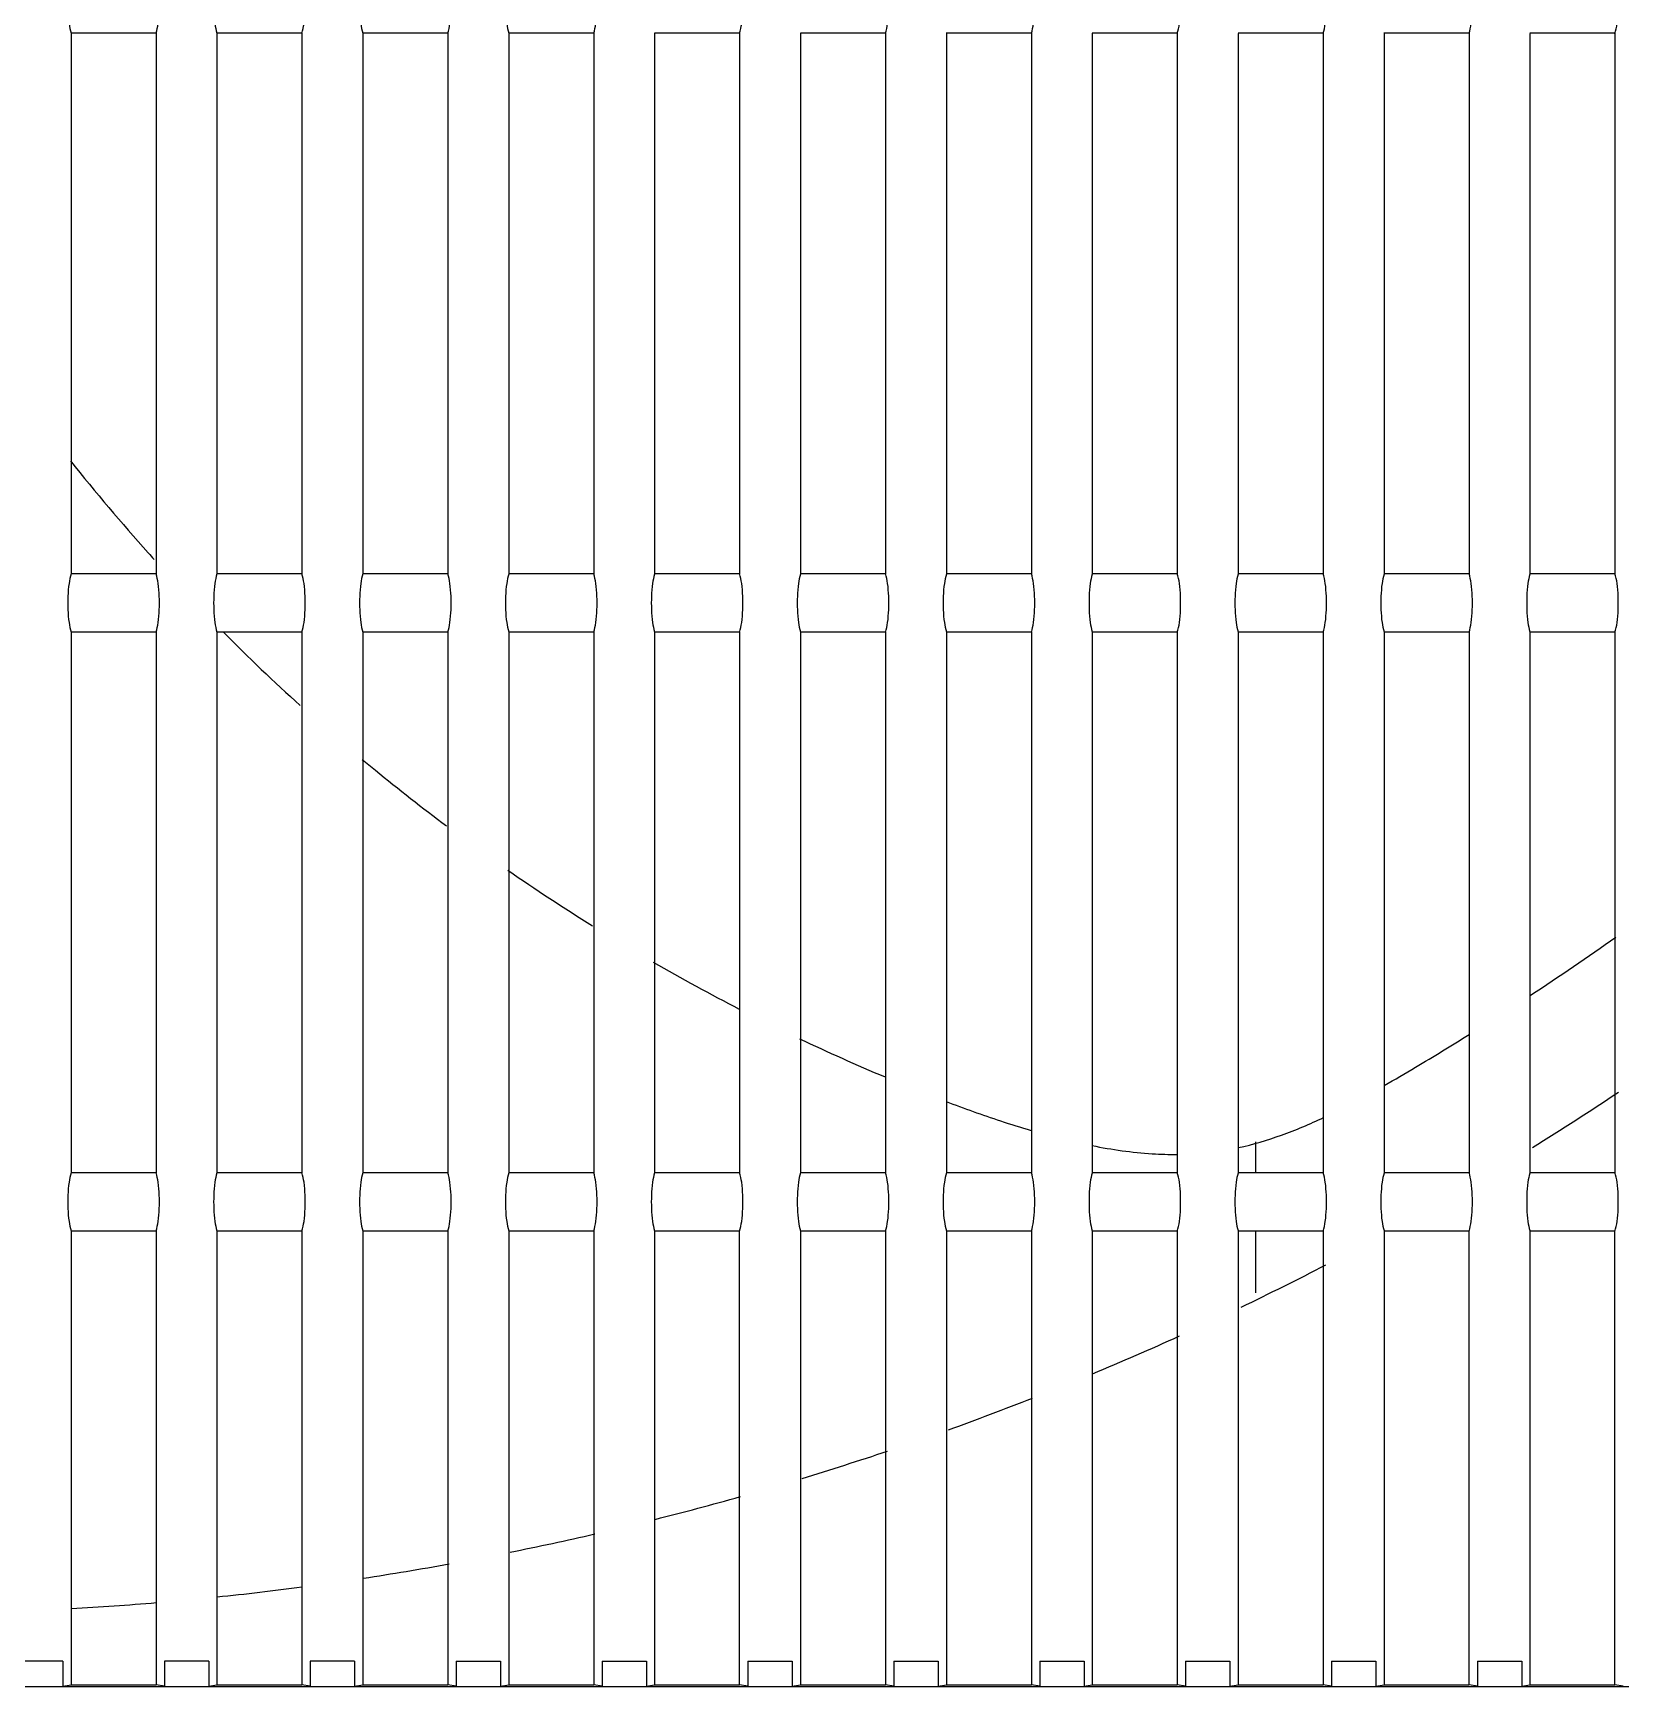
# Model space of a CAD drawing. Header units: millimetres. Extents: x 421 to 5436, y -1186 to -112.
# Drawn here: x 5352.528 to 5352.7324, y -182.4387 to -182.2258 of the extents above; entities that cross this region are included whole.
import ezdxf

# ---------------------------------------------------------------- set-up
doc = ezdxf.new("R2010")
doc.units = ezdxf.units.MM
doc.layers.add('A-AC', color=150, linetype='Continuous')

msp = doc.modelspace()

# ---------------------------------------------------------------- linework, layer by layer
at = {"layer": 'A-AC', "color": 10, "lineweight": -3, "ltscale": 7.5}
for p, q in [((5352.5438112085, -182.2258274383732), (5352.532862815002, -182.2258274383732)), ((5352.532864004106, -182.225821847557), (5352.532864004106, -182.2954200847876)), ((5352.543813075898, -182.2258250888601), (5352.543813075898, -182.2954168435244)), ((5352.56259506667, -182.2258274383732), (5352.55164674445, -182.2258274383732)), ((5352.551648956063, -182.2258170333832), (5352.551648956063, -182.2954248989267)), ((5352.562597962653, -182.2258237974543), (5352.562597962653, -182.2954181349305)), ((5352.581378906742, -182.2258274383732), (5352.570430691621, -182.2258274383732)), ((5352.570433924401, -182.2258122195806), (5352.570433924401, -182.2954297126944)), ((5352.581382833024, -182.2258225058961), (5352.581382833024, -182.2954194264883)), ((5352.600162728636, -182.2258274383732), (5352.589214656447, -182.2258274383732)), ((5352.589218909126, -182.225807405998), (5352.589218909126, -182.2954345262419)), ((5352.600167687004, -182.2258212141417), (5352.600167687004, -182.2954207182429)), ((5352.618946532268, -182.2258274383732), (5352.607998638862, -182.2258274383732)), ((5352.608003910243, -182.2258341033021), (5352.608003910243, -182.2954078290823)), ((5352.618952524585, -182.2258199221455), (5352.618952524585, -182.2954220102392)), ((5352.637730317551, -182.2258274383739), (5352.626782638799, -182.2258274383739)), ((5352.626788927762, -182.2258353950999), (5352.626788927762, -182.295406537286)), ((5352.63773734576, -182.2258186298636), (5352.63773734576, -182.2954233025223)), ((5352.6565140844, -182.2258274383739), (5352.645566656196, -182.2258274383739)), ((5352.64557396169, -182.225836687147), (5352.64557396169, -182.295405245239)), ((5352.656522150515, -182.22581733725), (5352.656522150515, -182.295424595136)), ((5352.675297832725, -182.2258274383739), (5352.664350690991, -182.2258274383739)), ((5352.664359012039, -182.2258379794889), (5352.664359012039, -182.2954039528972)), ((5352.675306938841, -182.22581604426), (5352.675306938841, -182.2954258881259)), ((5352.694081562433, -182.2258274383739), (5352.683134743125, -182.2258274383739)), ((5352.683144078823, -182.2258392721706), (5352.683144078823, -182.2954026602154)), ((5352.694091710721, -182.2258147508487), (5352.694091710721, -182.2954271815374)), ((5352.71286527343, -182.2258274383739), (5352.701918812541, -182.2258274383739)), ((5352.701929162055, -182.2258405652371), (5352.701929162055, -182.2954013671488)), ((5352.712876466141, -182.2258134569711), (5352.712876466141, -182.2954284754148)), ((5352.73164896562, -182.2258274383739), (5352.720702899183, -182.2258274383739)), ((5352.720714261754, -182.2258418587335), (5352.720714261754, -182.2954000736524)), ((5352.731661205082, -182.2258121625819), (5352.731661205082, -182.2954297698041)), ((5352.5438112085, -182.2954144940111), (5352.532862815002, -182.2954144940111)), ((5352.56259506667, -182.2954144940111), (5352.55164674445, -182.2954144940111)), ((5352.581378906742, -182.2954144940111), (5352.570430691621, -182.2954144940111)), ((5352.600162728636, -182.2954144940111), (5352.589214656447, -182.2954144940111)), ((5352.618946532268, -182.2954144940111), (5352.607998638862, -182.2954144940111)), ((5352.637730317551, -182.2954144940118), (5352.626782638799, -182.2954144940118)), ((5352.6565140844, -182.2954144940118), (5352.645566656196, -182.2954144940118)), ((5352.675297832725, -182.2954144940118), (5352.664350690991, -182.2954144940118)), ((5352.694081562433, -182.2954144940118), (5352.683134743125, -182.2954144940118)), ((5352.71286527343, -182.2954144940118), (5352.701918812541, -182.2954144940118)), ((5352.73164896562, -182.2954144940118), (5352.720702899183, -182.2954144940118)), ((5352.5438112085, -182.30291560504), (5352.532862815002, -182.30291560504)), ((5352.532864004106, -182.3029100142237), (5352.532864004106, -182.3725082514541)), ((5352.543813075898, -182.3029132555268), (5352.543813075898, -182.3725050101912)), ((5352.56259506667, -182.30291560504), (5352.55164674445, -182.30291560504)), ((5352.551648956063, -182.30290520005), (5352.551648956063, -182.3725130655935)), ((5352.562597962653, -182.3029119641208), (5352.562597962653, -182.3725063015972)), ((5352.581378906742, -182.30291560504), (5352.570430691621, -182.30291560504)), ((5352.570433924401, -182.3029003862471), (5352.570433924401, -182.3725178793611)), ((5352.581382833024, -182.3029106725628), (5352.581382833024, -182.372507593155)), ((5352.600162728636, -182.30291560504), (5352.589214656447, -182.30291560504)), ((5352.589218909126, -182.3028955726647), (5352.589218909126, -182.3725226929084)), ((5352.600167687004, -182.3029093808084), (5352.600167687004, -182.3725088849096)), ((5352.618946532268, -182.30291560504), (5352.607998638862, -182.30291560504)), ((5352.608003910243, -182.3029222699688), (5352.608003910243, -182.372495995749)), ((5352.618952524585, -182.3029080888123), (5352.618952524585, -182.3725101769057)), ((5352.637730317551, -182.3029156050407), (5352.626782638799, -182.3029156050407)), ((5352.626788927762, -182.3029235617664), (5352.626788927762, -182.3724947039527)), ((5352.63773734576, -182.3029067965304), (5352.63773734576, -182.372511469189)), ((5352.6565140844, -182.3029156050407), (5352.645566656196, -182.3029156050407)), ((5352.64557396169, -182.3029248538135), (5352.64557396169, -182.3724934119057)), ((5352.656522150515, -182.3029055039167), (5352.656522150515, -182.3725127618027)), ((5352.675297832725, -182.3029156050407), (5352.664350690991, -182.3029156050407)), ((5352.664359012039, -182.3029261461554), (5352.664359012039, -182.372492119564)), ((5352.675306938841, -182.3029042109267), (5352.675306938841, -182.3725140547926)), ((5352.694081562433, -182.3029156050407), (5352.683134743125, -182.3029156050407)), ((5352.683144078823, -182.3029274388373), (5352.683144078823, -182.3724908268821)), ((5352.694091710721, -182.3029029175154), (5352.694091710721, -182.3725153482039)), ((5352.71286527343, -182.3029156050407), (5352.701918812541, -182.3029156050407)), ((5352.701929162055, -182.3029287319039), (5352.701929162055, -182.3724895338155)), ((5352.712876466141, -182.3029016236376), (5352.712876466141, -182.3725166420816)), ((5352.73164896562, -182.3029156050407), (5352.720702899183, -182.3029156050407)), ((5352.720714261754, -182.3029300254002), (5352.720714261754, -182.3724882403189)), ((5352.731661205082, -182.3029003292486), (5352.731661205082, -182.3725179364708)), ((5352.685372186159, -182.3685179661236), (5352.685372186159, -182.3725026606785)), ((5352.5438112085, -182.3725026606778), (5352.532862815002, -182.3725026606778)), ((5352.56259506667, -182.3725026606778), (5352.55164674445, -182.3725026606778)), ((5352.581378906742, -182.3725026606778), (5352.570430691621, -182.3725026606778)), ((5352.600162728636, -182.3725026606778), (5352.589214656447, -182.3725026606778)), ((5352.618946532268, -182.3725026606778), (5352.607998638862, -182.3725026606778)), ((5352.637730317551, -182.3725026606785), (5352.626782638799, -182.3725026606785)), ((5352.6565140844, -182.3725026606785), (5352.645566656196, -182.3725026606785)), ((5352.675297832725, -182.3725026606785), (5352.664350690991, -182.3725026606785)), ((5352.694081562433, -182.3725026606785), (5352.683134743125, -182.3725026606785)), ((5352.71286527343, -182.3725026606785), (5352.701918812541, -182.3725026606785)), ((5352.73164896562, -182.3725026606785), (5352.720702899183, -182.3725026606785)), ((5352.5438112085, -182.3800037717067), (5352.532862815002, -182.3800037717067)), ((5352.532864004106, -182.3799981808904), (5352.532864004106, -182.4384103000134)), ((5352.543813075898, -182.3800014221936), (5352.543813075898, -182.438409969011)), ((5352.56259506667, -182.3800037717067), (5352.55164674445, -182.3800037717067)), ((5352.551648956063, -182.3799933667165), (5352.551648956063, -182.4384104650107)), ((5352.562597962653, -182.3800001307875), (5352.562597962653, -182.4384101417379)), ((5352.581378906742, -182.3800037717067), (5352.570430691621, -182.3800037717067)), ((5352.570433924401, -182.3799885529138), (5352.570433924401, -182.4384106281375)), ((5352.581382833024, -182.3799988392295), (5352.581382833024, -182.4384103163561)), ((5352.600162728636, -182.3800037717067), (5352.589214656447, -182.3800037717067)), ((5352.589218909126, -182.3799837393315), (5352.589218909126, -182.438410789475)), ((5352.600167687004, -182.3799975474751), (5352.600167687004, -182.4384104927929)), ((5352.618946532268, -182.3800037717067), (5352.607998638862, -182.3800037717067)), ((5352.608003910243, -182.3800104366355), (5352.608003910243, -182.4384088166357)), ((5352.618952524585, -182.4384090947144), (5352.618952524585, -182.3800318101842)), ((5352.637730317551, -182.3800037717074), (5352.626782638799, -182.3800037717074)), ((5352.626788927762, -182.3800117284331), (5352.626788927762, -182.4384086585414)), ((5352.63773734576, -182.3799949631971), (5352.63773734576, -182.4384108507047)), ((5352.6565140844, -182.3800037717074), (5352.645566656196, -182.3800037717074)), ((5352.64557396169, -182.3800130204802), (5352.64557396169, -182.4384085018396)), ((5352.656522150515, -182.3799936705834), (5352.656522150515, -182.4384110319063)), ((5352.675297832725, -182.3800037717074), (5352.664350690991, -182.3800037717074)), ((5352.664359012039, -182.3800143128221), (5352.664359012039, -182.4384083463469)), ((5352.675306938841, -182.3799923775935), (5352.675306938841, -182.4384112143798)), ((5352.694081562433, -182.3800037717074), (5352.683134743125, -182.3800037717074)), ((5352.683144078823, -182.3800156055038), (5352.683144078823, -182.438408191854)), ((5352.685372186159, -182.3800037717074), (5352.685372186159, -182.3879672518713)), ((5352.694091710721, -182.3799910841819), (5352.694091710721, -182.4384113979245)), ((5352.71286527343, -182.3800037717074), (5352.701918812541, -182.3800037717074)), ((5352.701929162055, -182.3800168985706), (5352.701929162055, -182.4384080381255)), ((5352.712876466141, -182.4384081833061), (5352.712876466141, -182.3800559419046)), ((5352.73164896562, -182.3800037717074), (5352.720702899183, -182.3800037717074)), ((5352.720714261754, -182.3800181920669), (5352.720714261754, -182.4384078849002)), ((5352.731661205082, -182.4384079983163), (5352.731661205082, -182.3800607750572)), ((5352.531800855988, -182.4353752301788), (5352.526091824817, -182.4353752301788)), ((5352.531800855988, -182.4353752301788), (5352.531800855988, -182.4385847098924)), ((5352.544877000159, -182.4353752301788), (5352.544877000159, -182.4385847099638)), ((5352.550586044619, -182.4353752301788), (5352.544877000159, -182.4353752301788)), ((5352.550586044619, -182.4353752301788), (5352.550586044619, -182.4385847100098)), ((5352.563662171078, -182.4353752301788), (5352.563662171078, -182.4385847101591)), ((5352.569371237747, -182.4353752301788), (5352.563662171078, -182.4353752301788)), ((5352.569371237747, -182.4353752301788), (5352.569371237747, -182.4385847102478)), ((5352.582447337592, -182.4353752301788), (5352.582447337592, -182.4385847105195)), ((5352.582447337592, -182.4353752301788), (5352.588156435389, -182.4353752301788)), ((5352.588156435389, -182.4353752301788), (5352.588156435389, -182.4385847106741)), ((5352.601232499719, -182.4353752301788), (5352.601232499719, -182.4385847111314)), ((5352.601232499719, -182.4353752301788), (5352.606941637569, -182.4353752301788)), ((5352.606941637569, -182.4353752301788), (5352.606941637569, -182.4385847113833)), ((5352.620017657473, -182.4353752301788), (5352.620017657473, -182.4385847121064)), ((5352.620017657473, -182.4353752301795), (5352.625726844307, -182.4353752301795)), ((5352.625726844307, -182.4353752301795), (5352.625726844307, -182.4385847124956)), ((5352.638802810872, -182.4353752301795), (5352.638802810872, -182.4385847135836)), ((5352.638802810872, -182.4353752301795), (5352.644512055623, -182.4353752301795)), ((5352.644512055623, -182.4353752301795), (5352.644512055623, -182.4385847141559)), ((5352.65758795993, -182.4353752301795), (5352.65758795993, -182.4385847157257)), ((5352.65758795993, -182.4353752301795), (5352.66329727154, -182.4353752301795)), ((5352.66329727154, -182.4353752301795), (5352.66329727154, -182.4385847165368)), ((5352.676373104663, -182.4353752301795), (5352.676373104663, -182.438584718723)), ((5352.676373104663, -182.4353752301795), (5352.682082492079, -182.4353752301795)), ((5352.682082492079, -182.4353752301795), (5352.682082492079, -182.4385847198359)), ((5352.695158245084, -182.4353752301795), (5352.695158245084, -182.4385847227918)), ((5352.695158245084, -182.4353752301795), (5352.700867717265, -182.4353752301795)), ((5352.700867717265, -182.4353752301795), (5352.700867717265, -182.438584724277)), ((5352.713943381208, -182.4353752301795), (5352.713943381208, -182.4385847281742)), ((5352.713943381208, -182.4353752301795), (5352.71965294712, -182.4353752301795)), ((5352.71965294712, -182.4353752301795), (5352.71965294712, -182.4385847301105)), ((5352.91109108106, -182.4386898960206), (5352.109593424457, -182.4386898960206)), ((5352.531800855988, -182.4385847098924), (5352.532864004106, -182.4384103000134)), ((5352.544877000159, -182.4385847099638), (5352.543813075898, -182.4384097966902)), ((5352.550586044619, -182.4385847100098), (5352.551648956063, -182.4384104650107)), ((5352.563662171078, -182.4385847101591), (5352.562597962653, -182.4384096239539)), ((5352.569371237747, -182.4385847102478), (5352.570433924401, -182.4384106281375)), ((5352.582447337592, -182.4385847105195), (5352.581382833024, -182.4384094493269)), ((5352.588156435389, -182.4385847106741), (5352.589218909126, -182.438410789475)), ((5352.601232499719, -182.4385847111314), (5352.600167687004, -182.438409272881)), ((5352.606941637569, -182.4385847113833), (5352.608003910243, -182.4384109491298)), ((5352.620017657473, -182.4385847121064), (5352.618952524585, -182.4384090947144)), ((5352.625726844307, -182.4385847124956), (5352.626788927762, -182.4384111072343)), ((5352.638802810872, -182.4385847135836), (5352.63773734576, -182.4384089149519)), ((5352.644512055623, -182.4385847141559), (5352.64557396169, -182.4384112639455)), ((5352.65758795993, -182.4385847157257), (5352.656522150515, -182.4384087337412)), ((5352.66329727154, -182.4385847165368), (5352.664359012039, -182.4384114194474)), ((5352.676373104663, -182.438584718723), (5352.675306938841, -182.4384085512584)), ((5352.682082492079, -182.4385847198359), (5352.683144078823, -182.4384115739495)), ((5352.695158245084, -182.4385847227918), (5352.694091710721, -182.4384083677044)), ((5352.700867717265, -182.438584724277), (5352.701929162055, -182.4384117276873)), ((5352.713943381208, -182.4385847281742), (5352.712876466141, -182.4384081833061)), ((5352.71965294712, -182.4385847301105), (5352.720714261754, -182.4384118809221)), ((5352.732728513049, -182.4385847351384), (5352.731661205082, -182.4384079983163))]:
    msp.add_line(p, q, dxfattribs=at)
for centre, start, end in [((5352.510342252825, -182.029243216193), 301.7880894834984, 303.6752951712351), ((5352.510342252825, -182.029243216193), 295.6530797577441, 297.4027737888759), ((5352.510342252825, -182.029243216193), 292.6507757424807, 294.4005169050309), ((5352.510342252825, -182.029243216193), 289.7992140112263, 291.4564986045565), ((5352.510342252825, -182.029243216193), 286.9556251966645, 288.6129444790583), ((5352.510342252825, -182.0292432161923), 284.1426898757184, 285.7693878706658), ((5352.510342252825, -182.0292432161923), 281.3972620276929, 282.9974258759683), ((5352.510342252825, -182.0292432161923), 278.6518365755964, 280.2520195332323), ((5352.510342252825, -182.0292432161923), 275.9336802253947, 277.5066107949074), ((5352.510342252825, -182.0292432161923), 273.2352344713688, 274.8080612940972)]:
    msp.add_arc(centre, 0.4, start, end, dxfattribs=at)
for points, start_tangent, end_tangent in [([(5352.532864004106, -182.2183319181208), (5352.532603009189, -182.219556905138), (5352.532457295122, -182.2212108120907), (5352.532457289727, -182.2229428238845), (5352.532603005345, -182.2245968337195), (5352.532864004106, -182.225821847557)], (-0.003023891626411149, -0.009531845541746914), (0.003023891626411149, -0.009531845541746914)), ([(5352.543813075898, -182.2258362009243), (5352.54407666411, -182.224596153216), (5352.544221984066, -182.2229425002245), (5352.544221983993, -182.2212112637606), (5352.544076664059, -182.2195576121439), (5352.543813075898, -182.2183175647947)], (0.003018005109862939, 0.009533710985594286), (-0.003018005109862939, 0.009533710985594286)), ([(5352.551648956063, -182.2183367322602), (5352.551388828162, -182.2195566644436), (5352.551242976926, -182.221210677315), (5352.551242971515, -182.2229429584024), (5352.551388824304, -182.2245970743461), (5352.551648956063, -182.2258170333832)], (-0.003025934689196457, -0.009531197157582964), (0.003025934689196457, -0.009531197157582964)), ([(5352.562597962653, -182.2258410180625), (5352.562862422817, -182.2245959282895), (5352.563007614943, -182.2229423744429), (5352.563007614847, -182.2212113889702), (5352.562862422749, -182.2195578369524), (5352.562597962653, -182.2183127476571)], (0.003016098039958087, 0.009534314480515156), (-0.003016098039958087, 0.009534314480515156)), ([(5352.570433924401, -182.2183415460277), (5352.570174662439, -182.2195564197498), (5352.570028671662, -182.2212105401979), (5352.570028666233, -182.2229430952309), (5352.570174658568, -182.2245973189656), (5352.570433924401, -182.2258122195806)], (-0.003028012227411443, -0.009530537337980833), (0.003028012227411443, -0.009530537337980833)), ([(5352.581382833024, -182.2258458363283), (5352.581648166544, -182.2245957072732), (5352.58179323316, -182.2229422507899), (5352.581793233029, -182.221211511762), (5352.581648166451, -182.2195580577909), (5352.581382833024, -182.2183079293927)], (0.00301422483693813, 0.009534906849696293), (-0.00301422483693813, 0.009534906849696293)), ([(5352.589218909126, -182.2183463595752), (5352.588960512091, -182.2195561710439), (5352.588814379385, -182.2212104007276), (5352.588814373939, -182.2229432343811), (5352.588960508205, -182.2245975675901), (5352.589218909126, -182.225807405998)], (-0.003030124373977761, -0.009529866015754148), (0.003030124373977761, -0.009529866015754148)), ([(5352.600167687004, -182.2258506558737), (5352.60043389535, -182.2245954901573), (5352.600578838767, -182.2229421292559), (5352.600578838588, -182.2212116321462), (5352.600433895223, -182.2195582746699), (5352.600167687004, -182.2183031098498)], (0.003012385388619867, 0.009535488150610304), (-0.003012385388619867, 0.009535488150610304)), ([(5352.618952524585, -182.2258554768509), (5352.619219609292, -182.224595276932), (5352.619364431812, -182.2229420098324), (5352.619364431574, -182.2212117501331), (5352.619219609123, -182.2195584875994), (5352.618952524585, -182.218298288876)], (0.003010579586422845, 0.009536058439093904), (-0.003010579586422845, 0.009536058439093904)), ([(5352.63773734576, -182.2258602994134), (5352.638005308426, -182.2245950675881), (5352.638150012339, -182.2229418925122), (5352.63815001203, -182.2212118657339), (5352.638005308207, -182.2195586965902), (5352.63773734576, -182.2182934663194)], (0.003008807325095332, 0.009536617769442828), (-0.003008807325095332, 0.009536617769442828)), ([(5352.656522150515, -182.225865123713), (5352.656790992805, -182.2245948621157), (5352.656935580393, -182.2229417772855), (5352.656935580002, -182.2212119789567), (5352.656790992529, -182.2195589016503), (5352.656522150515, -182.2182886420258)], (0.003007068501992723, 0.009537166194647301), (-0.003007068501992723, 0.009537166194647301)), ([(5352.675306938841, -182.2258699499034), (5352.675576662484, -182.2245946605065), (5352.675721136018, -182.2229416641453), (5352.675721135533, -182.2212120898118), (5352.675576662139, -182.2195591027896), (5352.675306938841, -182.2182838158433)], (0.003005363018675271, 0.009537703765895598), (-0.003005363018675271, 0.009537703765895598)), ([(5352.694091710721, -182.2258747781382), (5352.69436231751, -182.2245944627521), (5352.694506679256, -182.222941553084), (5352.694506678667, -182.2212121983086), (5352.694362317092, -182.2195593000172), (5352.694091710721, -182.2182789876183)], (0.003003690779298327, 0.009538230533089364), (-0.003003690779298327, 0.009538230533089364)), ([(5352.712876466141, -182.2258796085712), (5352.713147957935, -182.2245942688439), (5352.713292210148, -182.2229414440942), (5352.713292209441, -182.2212123044565), (5352.713147957434, -182.2195594933414), (5352.712876466141, -182.2182741571971)], (0.003002051691769736, 0.009538746544485941), (-0.003002051691769736, 0.009538746544485941)), ([(5352.731661205082, -182.2258844417238), (5352.731933587225, -182.2245940546243), (5352.732077733566, -182.222941219718), (5352.73207772306, -182.2212122907213), (5352.731933579786, -182.2195596585736), (5352.731661205082, -182.2182693247939)], (0.003000445666717017, 0.009539251847030724), (-0.003000445666717017, 0.009539251847030724)), ([(5352.532789206305, -182.2808751656328), (5352.54280252596, -182.2927169756406), (5352.543560040485, -182.2935577117553)], (0.006230710212512701, -0.007821652654502752), (0.0067096983671838, -0.00741484644624628)), ([(5352.532864004106, -182.2954200847876), (5352.532603009189, -182.2966450718047), (5352.532457295122, -182.2982989787574), (5352.532457289727, -182.3000309905512), (5352.532603005345, -182.3016850003862), (5352.532864004106, -182.3029100142237)], (-0.003023891626411149, -0.009531845541746914), (0.003023891626411149, -0.009531845541746914)), ([(5352.543813075898, -182.3029243675908), (5352.54407666411, -182.3016843198827), (5352.544221984066, -182.3000306668912), (5352.544221983993, -182.2982994304273), (5352.544076664059, -182.2966457788104), (5352.543813075898, -182.2954057314614)], (0.003018005109862939, 0.009533710985594286), (-0.003018005109862939, 0.009533710985594286)), ([(5352.551648956063, -182.2954248989267), (5352.551388828162, -182.2966448311104), (5352.551242976926, -182.2982988439817), (5352.551242971515, -182.3000311250689), (5352.551388824304, -182.3016852410128), (5352.551648956063, -182.30290520005)], (-0.003025934689196457, -0.009531197157582964), (0.003025934689196457, -0.009531197157582964)), ([(5352.562597962653, -182.3029291847292), (5352.562862422817, -182.3016840949563), (5352.563007614943, -182.3000305411097), (5352.563007614847, -182.298299555637), (5352.562862422749, -182.2966460036191), (5352.562597962653, -182.2954009143239)], (0.003016098039958087, 0.009534314480515156), (-0.003016098039958087, 0.009534314480515156)), ([(5352.570433924401, -182.2954297126944), (5352.570174662439, -182.2966445864163), (5352.570028671662, -182.2982987068644), (5352.570028666233, -182.3000312618976), (5352.570174658568, -182.3016854856323), (5352.570433924401, -182.3029003862471)], (-0.003028012227411443, -0.009530537337980833), (0.003028012227411443, -0.009530537337980833)), ([(5352.581382833024, -182.302934002995), (5352.581648166544, -182.30168387394), (5352.58179323316, -182.3000304174566), (5352.581793233029, -182.2982996784287), (5352.581648166451, -182.2966462244576), (5352.581382833024, -182.2953960960594)], (0.00301422483693813, 0.009534906849696293), (-0.00301422483693813, 0.009534906849696293)), ([(5352.589218909126, -182.2954345262419), (5352.588960512091, -182.2966443377106), (5352.588814379385, -182.2982985673943), (5352.588814373939, -182.3000314010478), (5352.588960508205, -182.3016857342568), (5352.589218909126, -182.3028955726647)], (-0.003030124373977761, -0.009529866015754148), (0.003030124373977761, -0.009529866015754148)), ([(5352.600167687004, -182.3029388225405), (5352.60043389535, -182.301683656824), (5352.600578838767, -182.3000302959226), (5352.600578838588, -182.2982997988129), (5352.600433895223, -182.2966464413364), (5352.600167687004, -182.2953912765165)], (0.003012385388619867, 0.009535488150610304), (-0.003012385388619867, 0.009535488150610304)), ([(5352.608003910243, -182.2954393396406), (5352.607746378917, -182.2966440729424), (5352.607600102578, -182.298298367582), (5352.607600092273, -182.3000314846129), (5352.607746371561, -182.3016859748909), (5352.608003910243, -182.3028907590713)], (-0.003032271264908318, -0.009529183122178484), (0.003032271264908318, -0.009529183122178484)), ([(5352.618952524585, -182.3029436435174), (5352.619219609292, -182.3016834435984), (5352.619364431812, -182.3000301764991), (5352.619364431574, -182.2982999167998), (5352.619219609123, -182.2966466542662), (5352.618952524585, -182.2953864555427)], (0.003010579586422845, 0.009536058439093904), (-0.003010579586621591, 0.009536058439031157)), ([(5352.626788927762, -182.2954441533836), (5352.626532255959, -182.2966438410472), (5352.626385831456, -182.2982983431491), (5352.626385831131, -182.3000317481403), (5352.626532255727, -182.3016862563939), (5352.626788927762, -182.3028859456563)], (-0.003034453039769978, -0.009528488586834258), (0.003034453039769978, -0.009528488586834258)), ([(5352.63773734576, -182.3029484660801), (5352.638005308426, -182.3016832342548), (5352.638150012339, -182.3000300591789), (5352.63815001203, -182.2983000324004), (5352.638005308207, -182.2966468632569), (5352.63773734576, -182.2953816329859)], (0.003008807325095332, 0.009536617769442828), (-0.003008807325095332, 0.009536617769442828)), ([(5352.64557396169, -182.2954489671934), (5352.645318152191, -182.2966435800608), (5352.64517157854, -182.2982981957009), (5352.645171578127, -182.300031893481), (5352.645318151895, -182.3016865169416), (5352.64557396169, -182.3028811318404)], (-0.003036669841709903, -0.009527782337587774), (0.003036669841709903, -0.009527782337587774)), ([(5352.656522150515, -182.3029532903797), (5352.656790992805, -182.3016830287825), (5352.656935580393, -182.3000299439523), (5352.656935580002, -182.2983001456234), (5352.656790992529, -182.296647068317), (5352.656522150515, -182.2953768086925)], (0.003007068501992723, 0.009537166194647301), (-0.003007068501992723, 0.009537166194647301)), ([(5352.664359012039, -182.2954537813878), (5352.664104064097, -182.2966433149818), (5352.663957338864, -182.2982980457134), (5352.66395733835, -182.3000320410547), (5352.66410406373, -182.3016867815177), (5352.664359012039, -182.3028763176383)], (-0.003038921817427551, -0.009527064300589286), (0.003038921817427551, -0.009527064300589286)), ([(5352.675306938841, -182.3029581165702), (5352.675576662484, -182.3016828271732), (5352.675721136018, -182.3000298308118), (5352.675721135533, -182.2983002564786), (5352.675576662139, -182.2966472694563), (5352.675306938841, -182.29537198251)], (0.003005363018675271, 0.009537703765895598), (-0.003005363018675271, 0.009537703765895598)), ([(5352.683144078823, -182.2954585961181), (5352.682889991756, -182.2966430457959), (5352.682743112494, -182.2982978931727), (5352.682743111865, -182.3000321908737), (5352.682889991307, -182.3016870501363), (5352.683144078823, -182.3028715028979)], (-0.003041209117449433, -0.009526334400174205), (0.003041209117384879, -0.009526334400194812)), ([(5352.694091710721, -182.3029629448049), (5352.69436231751, -182.3016826294188), (5352.694506679256, -182.3000297197505), (5352.694506678667, -182.2983003649754), (5352.694362317092, -182.2966474666839), (5352.694091710721, -182.295367154285)], (0.003003690779298327, 0.009538230533089364), (-0.003003690779298327, 0.009538230533089364)), ([(5352.701929162055, -182.2954634115356), (5352.70167593525, -182.2966427724884), (5352.701528899497, -182.2982977380648), (5352.70152889874, -182.3000323429503), (5352.701675934708, -182.3016873228107), (5352.701929162055, -182.3028666874679)], (-0.003043531895688041, -0.009525592558992305), (0.003043531895688041, -0.009525592558992305)), ([(5352.712876466141, -182.3029677752379), (5352.713147957935, -182.3016824355107), (5352.713292210148, -182.3000296107609), (5352.713292209441, -182.298300471123), (5352.713147957434, -182.2966476600081), (5352.712876466141, -182.2953623238639)], (0.003002051691769736, 0.009538746544485941), (-0.003002051691769736, 0.009538746544485941)), ([(5352.731661205082, -182.3029726083905), (5352.731933587225, -182.3016822212908), (5352.732077733566, -182.3000293863847), (5352.73207772306, -182.298300457388), (5352.731933579786, -182.2966478252404), (5352.731661205082, -182.2953574914604)], (0.003000445666717017, 0.009539251847030724), (-0.003000445666717017, 0.009539251847030724)), ([(5352.720714261754, -182.295468227428), (5352.720461898327, -182.2966424696581), (5352.720314705058, -182.2982974585127), (5352.720314693929, -182.3000323755259), (5352.720461890355, -182.3016875742162), (5352.720714261754, -182.3028618708331)], (-0.003045890310084898, -0.009524838697790684), (0.003045890310084898, -0.009524838697790684)), ([(5352.552473877256, -182.3029369400649), (5352.562367377177, -182.3123527847877)], (0.007063878559787247, -0.007078249761952322), (0.007418874657361095, -0.006705244128170525)), ([(5352.570368190874, -182.3192983886511), (5352.572056928211, -182.3206942944266)], (0.007681204997439945, -0.006403053161367914), (0.007734041839820967, -0.006339132181923544)), ([(5352.572057042275, -182.320694995411), (5352.581189486039, -182.3278516130133)], (0.007734063274351266, -0.006339106030690053), (0.008004253834909028, -0.005994324027473331)), ([(5352.589104312587, -182.3335545731829), (5352.600009148543, -182.3407197747324)], (0.008219557226143018, -0.005695513936964785), (0.008490033223994999, -0.005283875079471604)), ([(5352.720808972661, -182.3496399218018), (5352.73177577603, -182.3421622958176)], (0.008358464049090505, 0.005489633752816446), (0.008163410468076646, 0.005775701648258558)), ([(5352.607829832643, -182.3454023747283), (5352.618912614515, -182.3514350472058)], (0.008666781703496811, -0.004988676668609912), (0.00889446796061774, -0.004570387259034456)), ([(5352.701965286366, -182.3612735970453), (5352.705986806284, -182.3589202295407), (5352.712891872453, -182.354704440887)], (0.008684415462667478, 0.004957915698333528), (0.008483989485510955, 0.005293573689837477)), ([(5352.626653866808, -182.3552546766678), (5352.637674090611, -182.3601667199443)], (0.009038700907274384, -0.004278070348748052), (0.009224076270693089, -0.003862177747390283)), ([(5352.645541856664, -182.3633264508928), (5352.652545814964, -182.3658271103229), (5352.656485959474, -182.3670564473148)], (0.009343571699533152, -0.003563378719092761), (0.009596706236398161, -0.002811268292475235)), ([(5352.683184691681, -182.3692702805317), (5352.688739964549, -182.3676631044145), (5352.694151397318, -182.3653970268151)], (0.009771580654456824, 0.002125137998682716), (0.009039774247837185, 0.004275801860252608)), ([(5352.664341620679, -182.3690085132184), (5352.672077865825, -182.3700562656977), (5352.675308930562, -182.3701425595227)], (0.009806734596910685, -0.001956516431250972), (0.009999509838953986, 9.901000284015299e-05)), ([(5352.532864004106, -182.3725082514541), (5352.532603009189, -182.3737332384715), (5352.532457295122, -182.3753871454239), (5352.532457289727, -182.3771191572177), (5352.532603005345, -182.3787731670529), (5352.532864004106, -182.3799981808904)], (-0.003023891626411149, -0.009531845541746914), (0.003023891626411149, -0.009531845541746914)), ([(5352.543813075898, -182.3800125342575), (5352.54407666411, -182.3787724865495), (5352.544221984066, -182.3771188335579), (5352.544221983993, -182.3753875970938), (5352.544076664059, -182.3737339454772), (5352.543813075898, -182.3724938981279)], (0.003018005109862939, 0.009533710985594286), (-0.003018005109862939, 0.009533710985594286)), ([(5352.551648956063, -182.3725130655935), (5352.551388828162, -182.3737329977771), (5352.551242976926, -182.3753870106484), (5352.551242971515, -182.3771192917357), (5352.551388824304, -182.3787734076795), (5352.551648956063, -182.3799933667165)], (-0.003025934689196457, -0.009531197157582964), (0.003025934689196457, -0.009531197157582964)), ([(5352.562597962653, -182.3800173513957), (5352.562862422817, -182.3787722616228), (5352.563007614943, -182.3771187077764), (5352.563007614847, -182.3753877223037), (5352.562862422749, -182.3737341702856), (5352.562597962653, -182.3724890809906)], (0.003016098039958087, 0.009534314480515156), (-0.003016098039958087, 0.009534314480515156)), ([(5352.570433924401, -182.3725178793611), (5352.570174662439, -182.373732753083), (5352.570028671662, -182.3753868735312), (5352.570028666233, -182.3771194285641), (5352.570174658568, -182.3787736522991), (5352.570433924401, -182.3799885529138)], (-0.003028012227411443, -0.009530537337980833), (0.003028012227411443, -0.009530537337980833)), ([(5352.581382833024, -182.3800221696617), (5352.581648166544, -182.3787720406067), (5352.58179323316, -182.3771185841231), (5352.581793233029, -182.3753878450952), (5352.581648166451, -182.3737343911241), (5352.581382833024, -182.3724842627262)], (0.00301422483693813, 0.009534906849696293), (-0.00301422483693813, 0.009534906849696293)), ([(5352.589218909126, -182.3725226929084), (5352.588960512091, -182.3737325043774), (5352.588814379385, -182.3753867340611), (5352.588814373939, -182.3771195677145), (5352.588960508205, -182.3787739009235), (5352.589218909126, -182.3799837393315)], (-0.003030124373977761, -0.009529866015754148), (0.003030124373977761, -0.009529866015754148)), ([(5352.600167687004, -182.380026989207), (5352.60043389535, -182.3787718234908), (5352.600578838767, -182.3771184625891), (5352.600578838588, -182.3753879654796), (5352.600433895223, -182.3737346080031), (5352.600167687004, -182.3724794431832)], (0.003012385388619867, 0.009535488150610304), (-0.003012385388619867, 0.009535488150610304)), ([(5352.608003910243, -182.3725275063073), (5352.607746378917, -182.3737322396091), (5352.607600102578, -182.3753865342487), (5352.607600092273, -182.3771196512796), (5352.607746371561, -182.3787741415576), (5352.608003910243, -182.3799789257378)], (-0.003032271264908318, -0.009529183122178484), (0.003032271264908318, -0.009529183122178484)), ([(5352.618952524585, -182.3800318101842), (5352.619219609292, -182.3787716102652), (5352.619364431812, -182.3771183431659), (5352.619364431574, -182.3753880834665), (5352.619219609123, -182.3737348209329), (5352.618952524585, -182.3724746222094)], (0.003010579586422845, 0.009536058439093904), (-0.003010579586422845, 0.009536058439093904)), ([(5352.626788927762, -182.3725323200504), (5352.626532255959, -182.3737320077139), (5352.626385831456, -182.3753865098156), (5352.626385831131, -182.3771199148071), (5352.626532255727, -182.3787744230606), (5352.626788927762, -182.379974112323)], (-0.003034453039769978, -0.009528488586834258), (0.003034453039769978, -0.009528488586834258)), ([(5352.63773734576, -182.3800366327469), (5352.638005308426, -182.3787714009216), (5352.638150012339, -182.3771182258456), (5352.63815001203, -182.3753881990672), (5352.638005308207, -182.3737350299236), (5352.63773734576, -182.3724697996527)], (0.003008807325095332, 0.009536617769442828), (-0.003008807325095332, 0.009536617769442828)), ([(5352.64557396169, -182.3725371338601), (5352.645318152191, -182.3737317467276), (5352.64517157854, -182.3753863623676), (5352.645171578127, -182.3771200601477), (5352.645318151895, -182.3787746836083), (5352.64557396169, -182.3799692985071)], (-0.003036669841709903, -0.009527782337587774), (0.003036669841709903, -0.009527782337587774)), ([(5352.656522150515, -182.3800414570464), (5352.656790992805, -182.378771195449), (5352.656935580393, -182.3771181106188), (5352.656935580002, -182.3753883122899), (5352.656790992529, -182.3737352349838), (5352.656522150515, -182.3724649753592)], (0.003007068501992723, 0.009537166194647301), (-0.003007068501992723, 0.009537166194647301)), ([(5352.664359012039, -182.3725419480543), (5352.664104064097, -182.3737314816485), (5352.663957338864, -182.3753862123801), (5352.66395733835, -182.3771202077214), (5352.66410406373, -182.3787749481844), (5352.664359012039, -182.3799644843048)], (-0.003038921817427551, -0.009527064300589286), (0.003038921817427551, -0.009527064300589286)), ([(5352.675306938841, -182.3800462832369), (5352.675576662484, -182.3787709938399), (5352.675721136018, -182.3771179974785), (5352.675721135533, -182.3753884231453), (5352.675576662139, -182.3737354361231), (5352.675306938841, -182.3724601491767)], (0.003005363018675271, 0.009537703765895598), (-0.003005363018675271, 0.009537703765895598)), ([(5352.683144078823, -182.3725467627846), (5352.682889991756, -182.3737312124624), (5352.682743112494, -182.3753860598395), (5352.682743111865, -182.3771203575404), (5352.682889991307, -182.3787752168028), (5352.683144078823, -182.3799596695644)], (-0.003041209117449433, -0.009526334400174205), (0.003041209117384879, -0.009526334400194812)), ([(5352.694091710721, -182.3800511114716), (5352.69436231751, -182.3787707960853), (5352.694506679256, -182.3771178864172), (5352.694506678667, -182.3753885316421), (5352.694362317092, -182.3737356333506), (5352.694091710721, -182.3724553209518)], (0.003003690779298327, 0.009538230533089364), (-0.003003690779298327, 0.009538230533089364)), ([(5352.701929162055, -182.3725515782021), (5352.70167593525, -182.3737309391552), (5352.701528899497, -182.3753859047315), (5352.70152889874, -182.377120509617), (5352.701675934708, -182.3787754894774), (5352.701929162055, -182.3799548541347)], (-0.003043531895688041, -0.009525592558992305), (0.003043531895688041, -0.009525592558992305)), ([(5352.712876466141, -182.3800559419046), (5352.713147957935, -182.3787706021774), (5352.713292210148, -182.3771177774274), (5352.713292209441, -182.3753886377897), (5352.713147957434, -182.3737358266749), (5352.712876466141, -182.3724504905306)], (0.003002051691769736, 0.009538746544485941), (-0.003002051691769736, 0.009538746544485941)), ([(5352.720714261754, -182.3725563940948), (5352.720461898327, -182.3737306363246), (5352.720314705058, -182.3753856251794), (5352.720314693929, -182.3771205421924), (5352.720461890355, -182.3787757408829), (5352.720714261754, -182.3799500374998)], (-0.003045890310084898, -0.009524838697790684), (0.003045890310084898, -0.009524838697790684)), ([(5352.731661205082, -182.3800607750572), (5352.731933587225, -182.3787703879575), (5352.732077733566, -182.3771175530514), (5352.73207772306, -182.3753886240547), (5352.731933579786, -182.3737359919071), (5352.731661205082, -182.3724456581272)], (0.003000445666717017, 0.009539251847030724), (-0.003000445666717017, 0.009539251847030724)), ([(5352.532861465736, -182.4384098828436), (5352.536512727397, -182.4384098828591), (5352.540162648613, -182.4384098828591), (5352.543812550351, -182.4384098828409)], (0.009999999999999998, -1.60410291e-10), (0.01, -3.317784e-11)), ([(5352.551645416222, -182.4384098828441), (5352.555296622822, -182.4384098828591), (5352.558946518583, -182.4384098828591), (5352.562596382581, -182.4384098828411)], (0.009999999999999998, -2.23876742e-10), (0.009999999999999998, -9.953459500000001e-11)), ([(5352.570430691621, -182.438409669609), (5352.574080516379, -182.4384098828591), (5352.577730372903, -182.4384098828591), (5352.581380185351, -182.4384098828414)], (0.009999999999999998, -2.04727882e-10), (0.009999999999999998, -1.66826587e-10)), ([(5352.589214656447, -182.4384096766237), (5352.592864418144, -182.4384098828591), (5352.596514216789, -182.4384098828591), (5352.600163959068, -182.4384098828418)], (0.009999999999999995, -2.69575768e-10), (0.009999999999999998, -2.34718145e-10)), ([(5352.607998640119, -182.4384096851591), (5352.611655378598, -182.4384098828591), (5352.615301575712, -182.4384098828591), (5352.618947704295, -182.4384098828423)], (0.009999999999999995, -3.34122923e-10), (0.009999999999999995, -3.03222261e-10)), ([(5352.626782640775, -182.4384096953913), (5352.63046464899, -182.4384098828598), (5352.634109604611, -182.4384098828598), (5352.63773032514, -182.4384097036739)], (0.009999999999999995, -3.990189330000001e-10), (0.009999999999999988, -4.41645907e-10)), ([(5352.645566658823, -182.4384097070954), (5352.649251348521, -182.4384098828598), (5352.652895527085, -182.4384098828598), (5352.6565140844, -182.4384097150196)], (0.009999999999999988, -4.64036038e-10), (0.009999999999999988, -5.07120749e-10)), ([(5352.664350693827, -182.4384097201616), (5352.667975849637, -182.4384098828598), (5352.671624831699, -182.4384098828598), (5352.675298777058, -182.4384098828473)], (0.009999999999999985, -5.29164166e-10), (0.009999999999999985, -5.128751650000001e-10)), ([(5352.683134746414, -182.4384097342793), (5352.686758639473, -182.4384098828598), (5352.690407508454, -182.4384098828598), (5352.694082417123, -182.4384098828482)], (0.009999999999999983, -5.94342563e-10), (0.009999999999999985, -5.838380450000001e-10)), ([(5352.701918816183, -182.4384097492816), (5352.705541638755, -182.4384098828598), (5352.709190382398, -182.4384098828598), (5352.712866033891, -182.4384098828493)], (0.009999999999999978, -6.59680556e-10), (0.009999999999999978, -6.552654310000001e-10)), ([(5352.720702903078, -182.4384097649192), (5352.724324577459, -182.4384098828598), (5352.727973184079, -182.4384098828598), (5352.73164962888, -182.4384098828505)], (0.009999999999999976, -7.250265340000001e-10), (0.009999999999999972, -7.27005817e-10))]:
    msp.add_spline(points, degree=3, dxfattribs=dict(at, start_tangent=start_tangent, end_tangent=end_tangent))

doc.saveas('drawing.dxf')
